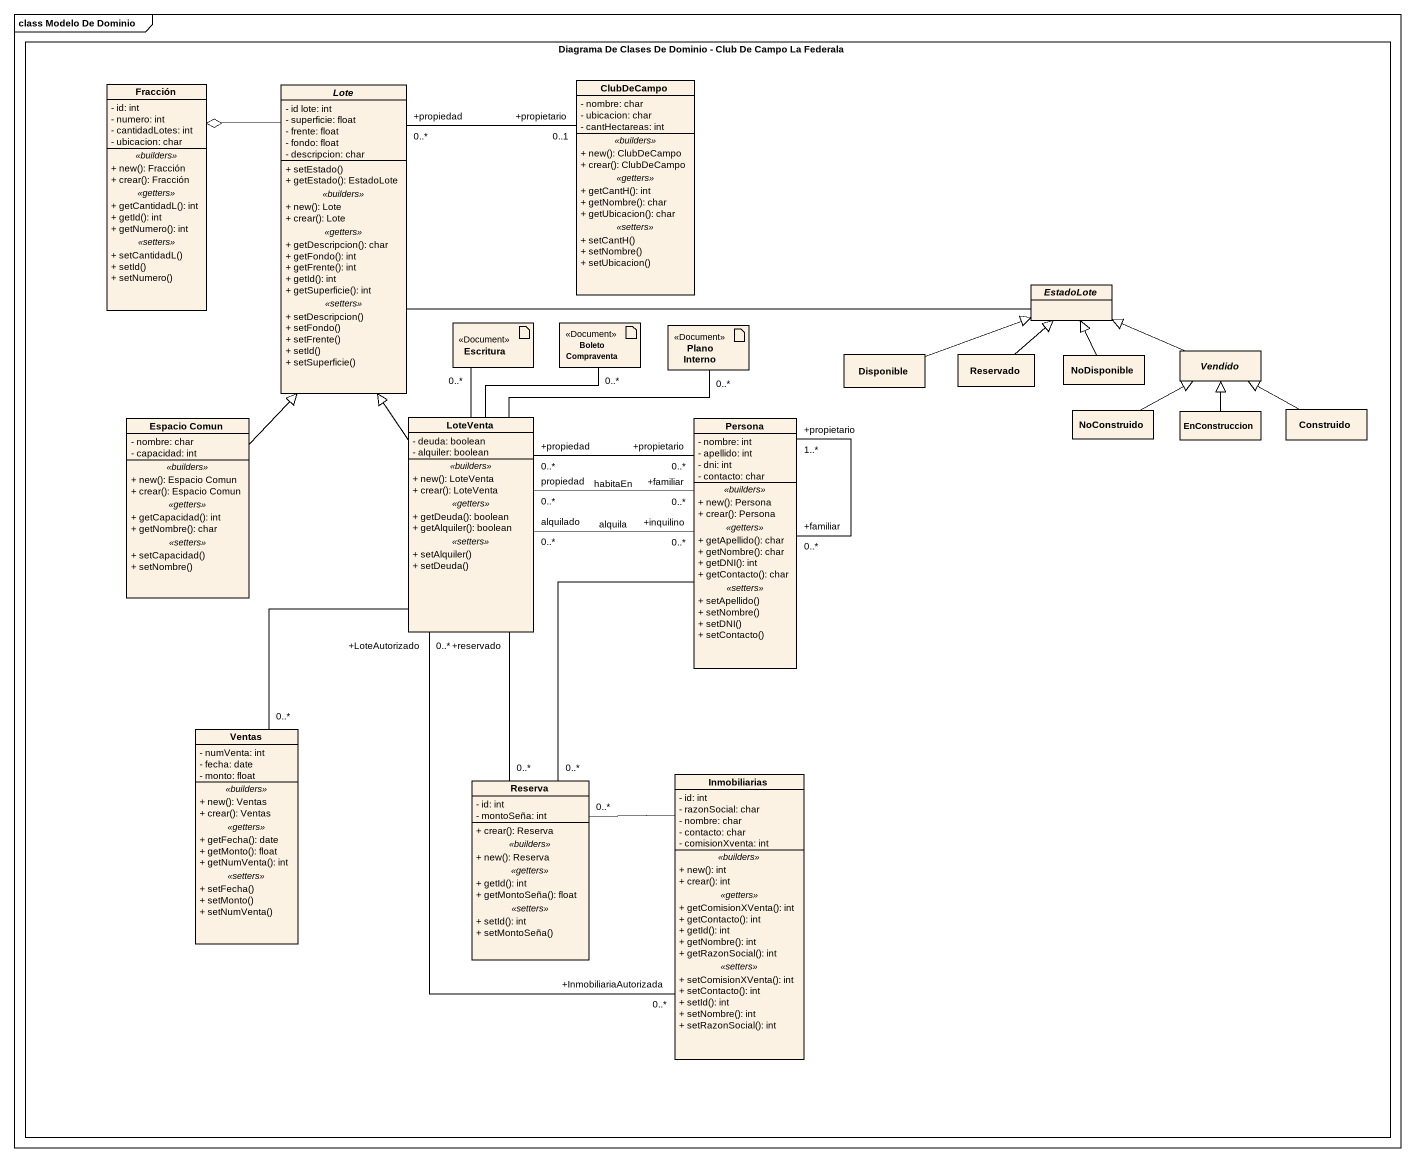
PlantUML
@startuml
mainframe class Modelo De Dominio
allowmixing
hide circle
hide empty members
skinparam classAttributeIconSize 0
rectangle "Diagrama De Clases De Dominio - Club De Campo La Federala" as Diagrama_De_Clases_De {
  class Fracción {
    - id: int
    - numero: int
    - cantidadLotes: int
    - ubicacion: char
    .. <<builders>> ..
    + new(): Fracción
    + crear(): Fracción
    .. <<getters>> ..
    + getCantidadL(): int
    + getId(): int
    + getNumero(): int
    .. <<setters>> ..
    + setCantidadL()
    + setId()
    + setNumero()
  }
  abstract class Lote {
    - id lote: int
    - superficie: float
    - frente: float
    - fondo: float
    - descripcion: char
    --
    + setEstado()
    + getEstado(): EstadoLote
    .. <<builders>> ..
    + new(): Lote
    + crear(): Lote
    .. <<getters>> ..
    + getDescripcion(): char
    + getFondo(): int
    + getFrente(): int
    + getId(): int
    + getSuperficie(): int
    .. <<setters>> ..
    + setDescripcion()
    + setFondo()
    + setFrente()
    + setId()
    + setSuperficie()
  }
  class ClubDeCampo {
    - nombre: char
    - ubicacion: char
    - cantHectareas: int
    .. <<builders>> ..
    + new(): ClubDeCampo
    + crear(): ClubDeCampo
    .. <<getters>> ..
    + getCantH(): int
    + getNombre(): char
    + getUbicacion(): char
    .. <<setters>> ..
    + setCantH()
    + setNombre()
    + setUbicacion()
  }
  abstract class EstadoLote
  artifact Escritura <<Document>>
  artifact "Boleto Compraventa" as Boleto_Compraventa <<Document>>
  artifact "Plano Interno" as Plano_Interno <<Document>>
  class Disponible
  class Reservado
  class NoDisponible
  abstract class Vendido
  class "Espacio Comun" as Espacio_Comun {
    - nombre: char
    - capacidad: int
    .. <<builders>> ..
    + new(): Espacio Comun
    + crear(): Espacio Comun
    .. <<getters>> ..
    + getCapacidad(): int
    + getNombre(): char
    .. <<setters>> ..
    + setCapacidad()
    + setNombre()
  }
  class LoteVenta {
    - deuda: boolean
    - alquiler: boolean
    .. <<builders>> ..
    + new(): LoteVenta
    + crear(): LoteVenta
    .. <<getters>> ..
    + getDeuda(): boolean
    + getAlquiler(): boolean
    .. <<setters>> ..
    + setAlquiler()
    + setDeuda()
  }
  class Persona {
    - nombre: int
    - apellido: int
    - dni: int
    - contacto: char
    .. <<builders>> ..
    + new(): Persona
    + crear(): Persona
    .. <<getters>> ..
    + getApellido(): char
    + getNombre(): char
    + getDNI(): int
    + getContacto(): char
    .. <<setters>> ..
    + setApellido()
    + setNombre()
    + setDNI()
    + setContacto()
  }
  class NoConstruido
  class EnConstruccion
  class Construido
  class Ventas {
    - numVenta: int
    - fecha: date
    - monto: float
    .. <<builders>> ..
    + new(): Ventas
    + crear(): Ventas
    .. <<getters>> ..
    + getFecha(): date
    + getMonto(): float
    + getNumVenta(): int
    .. <<setters>> ..
    + setFecha()
    + setMonto()
    + setNumVenta()
  }
  class Reserva {
    - id: int
    - montoSeña: int
    --
    + crear(): Reserva
    .. <<builders>> ..
    + new(): Reserva
    .. <<getters>> ..
    + getId(): int
    + getMontoSeña(): float
    .. <<setters>> ..
    + setId(): int
    + setMontoSeña()
  }
  class Inmobiliarias {
    - id: int
    - razonSocial: char
    - nombre: char
    - contacto: char
    - comisionXventa: int
    .. <<builders>> ..
    + new(): int
    + crear(): int
    .. <<getters>> ..
    + getComisionXVenta(): int
    + getContacto(): int
    + getId(): int
    + getNombre(): int
    + getRazonSocial(): int
    .. <<setters>> ..
    + setComisionXVenta(): int
    + setContacto(): int
    + setId(): int
    + setNombre(): int
    + setRazonSocial(): int
  }
}
Lote -left-o Fracción
ClubDeCampo "+propietario\n0..1" -left- "+propiedad\n0..*" Lote
EstadoLote -left- Lote
Escritura "0..*" -- LoteVenta
Boleto_Compraventa "0..*" -- LoteVenta
Plano_Interno "0..*" -- LoteVenta
Disponible -right-|> EstadoLote
Reservado -up-|> EstadoLote
NoDisponible -up-|> EstadoLote
Vendido -left-|> EstadoLote
Espacio_Comun -up-|> Lote
LoteVenta -up-|> Lote
LoteVenta "+LoteAutorizado\n0..*" -- "+InmobiliariaAutorizada\n0..*" Inmobiliarias
Persona "+propietario\n0..*" -left- "+propiedad\n0..*" LoteVenta
Persona "+familiar\n0..*" -left- "propiedad\n0..*" LoteVenta : habitaEn
Persona "+inquilino\n0..*" -left- "alquilado\n0..*" LoteVenta : alquila
Persona "+familiar\n0..*" -- "+propietario\n1..*" Persona
NoConstruido -right-|> Vendido
EnConstruccion -up-|> Vendido
Construido -left-|> Vendido
Ventas "0..*" -up- LoteVenta
Reserva "0..*" -up- "+reservado" LoteVenta
Reserva "0..*" -up- Persona
Reserva "0..*" -right- Inmobiliarias
@enduml
